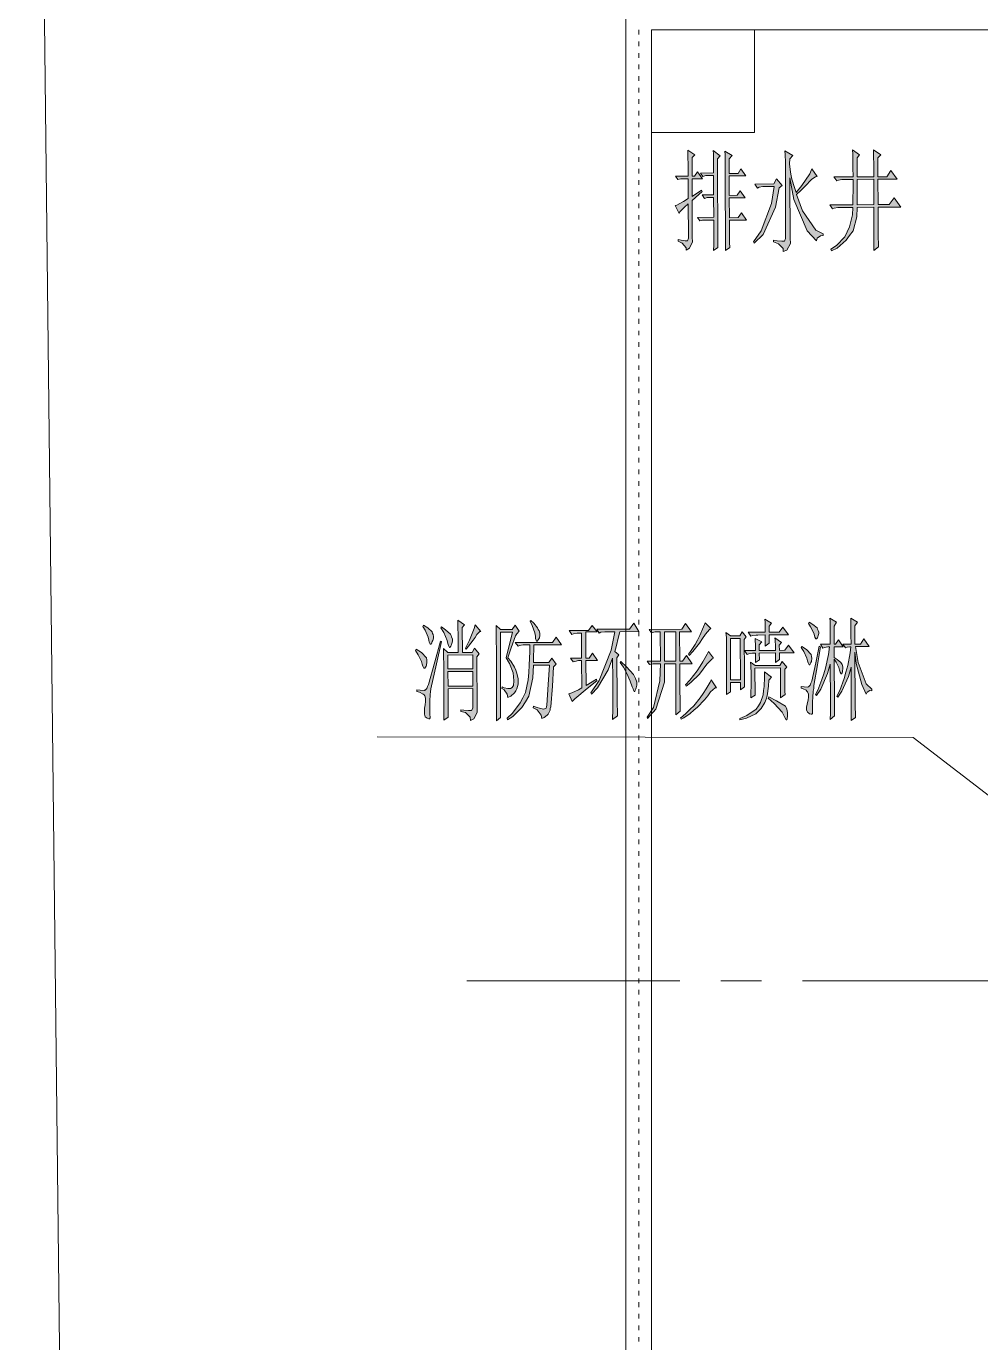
# Model space of a CAD drawing. Header units: millimetres. Extents: x -4415 to 173792, y -78716 to 47289.
# Drawn here: x 35417 to 42837, y -3105 to 7137 of the extents above; entities that cross this region are included whole.
import ezdxf

# ---------------------------------------------------------------- set-up
doc = ezdxf.new("R2010")
doc.units = ezdxf.units.MM

msp = doc.modelspace()

# ---------------------------------------------------------------- hatches: boundary and pattern name
h = msp.add_hatch(color=0)
h.dxf.hatch_style = 2
h.paths.add_polyline_path([(40563, 5972), (40563, 6040), (40561, 6140), (40560, 6173), (40615, 6136), (40593, 6116), (40594, 5972), (40613, 5972), (40636, 6005), (40674, 5951), (40594, 5951), (40594, 5814), (40667, 5861), (40672, 5852), (40594, 5781), (40595, 5496), (40598, 5461), (40573, 5410), (40547, 5395), (40548, 5414), (40517, 5449), (40486, 5465), (40486, 5479), (40508, 5474), (40540, 5469), (40548, 5469), (40557, 5469), (40565, 5489), (40565, 5509), (40564, 5757), (40534, 5731), (40498, 5693), (40492, 5680), (40463, 5743), (40476, 5746), (40527, 5773), (40564, 5797), (40563, 5951), (40507, 5951), (40484, 5944), (40464, 5971)])
h = msp.add_hatch(color=0)
h.dxf.hatch_style = 2
h.paths.add_polyline_path([(40761, 5393), (40762, 5436), (40762, 5555), (40762, 5630), (40675, 5630), (40654, 5623), (40635, 5650), (40762, 5651), (40761, 5805), (40712, 5804), (40691, 5798), (40672, 5825), (40761, 5825), (40761, 5976), (40700, 5976), (40676, 5969), (40658, 5995), (40761, 5996), (40760, 6058), (40759, 6145), (40758, 6170), (40811, 6130), (40791, 6107), (40793, 5417)])
h = msp.add_hatch(color=0)
h.dxf.hatch_style = 2
h.paths.add_polyline_path([(40884, 5628), (40884, 5563), (40885, 5456), (40887, 5417), (40854, 5393), (40852, 6013), (40852, 6060), (40850, 6137), (40849, 6167), (40906, 6131), (40882, 6107), (40882, 5993), (40951, 5993), (40973, 6027), (41012, 5974), (40882, 5973), (40883, 5821), (40944, 5823), (40968, 5856), (41006, 5802), (40883, 5802), (40884, 5648), (40952, 5649), (40978, 5685), (41017, 5628)])
h = msp.add_hatch(color=0)
h.dxf.hatch_style = 2
h.paths.add_polyline_path([(41316, 6169), (41377, 6133), (41353, 6106), (41352, 6067), (41358, 6002), (41363, 5975), (41369, 5948), (41389, 5883), (41402, 5844), (41447, 5898), (41509, 5990), (41525, 6029), (41565, 5969), (41554, 5967), (41524, 5947), (41507, 5929), (41489, 5910), (41438, 5859), (41406, 5828), (41452, 5702), (41556, 5550), (41614, 5523), (41614, 5510), (41592, 5508), (41565, 5488), (41561, 5469), (41489, 5545), (41386, 5789), (41354, 5958), (41357, 5489), (41358, 5447), (41330, 5395), (41301, 5385), (41302, 5408), (41265, 5445), (41227, 5459), (41227, 5472), (41255, 5468), (41291, 5465), (41301, 5465), (41311, 5465), (41321, 5485), (41321, 5506), (41319, 6045), (41319, 6077), (41317, 6139)])
h = msp.add_hatch(color=0)
h.paths.add_polyline_path([(41845, 5966), (41844, 6038), (41843, 6142), (41842, 6175), (41895, 6137), (41877, 6113), (41877, 5966), (42006, 5967), (42006, 6040), (42005, 6145), (42003, 6175), (42062, 6138), (42038, 6115), (42039, 5967), (42107, 5967), (42140, 6015), (42187, 5947), (42039, 5947), (42040, 5750), (42127, 5750), (42164, 5803), (42216, 5730), (42040, 5729), (42041, 5535), (42041, 5498), (42043, 5441), (42044, 5421), (42006, 5394), (42007, 5437), (42008, 5503), (42008, 5525), (42007, 5729), (41876, 5728), (41874, 5656), (41845, 5547), (41818, 5509), (41791, 5472), (41722, 5411), (41678, 5389), (41673, 5403), (41717, 5432), (41781, 5498), (41799, 5537), (41818, 5576), (41840, 5671), (41843, 5728), (41742, 5728), (41727, 5728), (41699, 5723), (41686, 5717), (41665, 5747), (41843, 5748), (41844, 5782), (41845, 5881), (41845, 5946), (41774, 5946), (41759, 5946), (41731, 5941), (41718, 5935), (41697, 5965)])
h.paths.add_polyline_path([(41877, 5946), (41877, 5898), (41877, 5799), (41876, 5748), (42007, 5750), (42006, 5947)])
h = msp.add_hatch(color=0)
h.dxf.hatch_style = 2
h.paths.add_polyline_path([(41077, 5450), (41072, 5461), (41131, 5545), (41211, 5759), (41232, 5890), (41160, 5890), (41144, 5890), (41116, 5885), (41103, 5879), (41082, 5910), (41230, 5911), (41251, 5950), (41293, 5898), (41270, 5881), (41242, 5731), (41145, 5517)])
h = msp.add_hatch(color=0)
h.dxf.hatch_style = 2
h.paths.add_polyline_path([(38504, 2478), (38538, 2456), (38573, 2425), (38576, 2414), (38579, 2405), (38582, 2390), (38582, 2384), (38582, 2377), (38577, 2358), (38573, 2350), (38569, 2340), (38562, 2330), (38558, 2330), (38550, 2346), (38547, 2361), (38541, 2384), (38517, 2438), (38500, 2468)])
h = msp.add_hatch(color=0)
h.dxf.hatch_style = 2
h.paths.add_polyline_path([(38645, 2465), (38677, 2442), (38714, 2408), (38719, 2397), (38724, 2386), (38730, 2368), (38730, 2362), (38730, 2353), (38726, 2335), (38722, 2325), (38718, 2314), (38711, 2305), (38706, 2305), (38699, 2320), (38695, 2335), (38689, 2358), (38662, 2420), (38641, 2458)])
h = msp.add_hatch(color=0)
h.paths.add_polyline_path([(38775, 2265), (38775, 2369), (38773, 2494), (38772, 2516), (38825, 2480), (38807, 2459), (38808, 2265), (38883, 2265), (38901, 2299), (38939, 2255), (38921, 2232), (38922, 1833), (38922, 1798), (38897, 1750), (38871, 1736), (38868, 1763), (38831, 1797), (38795, 1806), (38795, 1819), (38820, 1817), (38856, 1814), (38868, 1813), (38879, 1813), (38890, 1831), (38890, 1850), (38889, 1984), (38696, 1983), (38697, 1762), (38662, 1738), (38663, 1785), (38663, 1934), (38663, 2036), (38663, 2138), (38661, 2268), (38660, 2295), (38695, 2265)])
h.paths.add_polyline_path([(38695, 2117), (38696, 2003), (38889, 2004), (38889, 2118)])
h.paths.add_polyline_path([(38695, 2245), (38695, 2137), (38889, 2138), (38888, 2246)])
h = msp.add_hatch(color=0)
h.dxf.hatch_style = 2
h.paths.add_polyline_path([(38908, 2480), (38950, 2429), (38942, 2428), (38920, 2405), (38906, 2382), (38891, 2361), (38856, 2315), (38838, 2292), (38831, 2298), (38863, 2361), (38900, 2451)])
h = msp.add_hatch(color=0)
h.dxf.hatch_style = 2
h.paths.add_polyline_path([(39073, 1733), (39073, 1783), (39074, 1965), (39073, 2096), (39073, 2228), (39071, 2416), (39070, 2474), (39105, 2444), (39195, 2444), (39217, 2478), (39250, 2431), (39230, 2411), (39221, 2394), (39188, 2300), (39162, 2223), (39183, 2197), (39213, 2150), (39222, 2128), (39232, 2105), (39242, 2061), (39242, 2041), (39241, 2019), (39231, 1983), (39222, 1967), (39213, 1950), (39183, 1925), (39161, 1914), (39156, 1940), (39132, 1975), (39114, 1985), (39116, 1998), (39132, 1991), (39161, 1985), (39173, 1985), (39181, 1985), (39195, 1992), (39200, 2000), (39205, 2007), (39207, 2045), (39205, 2075), (39203, 2106), (39174, 2179), (39148, 2223), (39197, 2424), (39103, 2424), (39105, 1759)])
h = msp.add_hatch(color=0)
h.dxf.hatch_style = 2
h.paths.add_polyline_path([(39339, 2515), (39363, 2492), (39392, 2457), (39398, 2445), (39404, 2434), (39410, 2415), (39410, 2408), (39410, 2398), (39406, 2380), (39401, 2371), (39396, 2363), (39389, 2354), (39383, 2354), (39377, 2373), (39375, 2392), (39371, 2419), (39350, 2476), (39335, 2509)])
h = msp.add_hatch(color=0)
h.dxf.hatch_style = 2
h.paths.add_polyline_path([(39638, 2436), (39788, 2437), (39816, 2476), (39856, 2427), (39767, 2426), (39768, 2222), (39794, 2222), (39819, 2260), (39857, 2203), (39768, 2202), (39769, 2007), (39850, 2058), (39853, 2045), (39777, 1986), (39682, 1905), (39661, 1883), (39635, 1943), (39659, 1952), (39710, 1975), (39736, 1990), (39734, 2202), (39726, 2202), (39710, 2202), (39682, 2196), (39669, 2192), (39648, 2222), (39734, 2222), (39733, 2416), (39715, 2416), (39700, 2416), (39672, 2411), (39659, 2406)])
h = msp.add_hatch(color=0)
h.dxf.hatch_style = 2
h.paths.add_polyline_path([(40009, 2223), (40010, 1915), (40010, 1870), (40013, 1798), (40014, 1771), (39976, 1743), (39978, 1824), (39978, 1856), (39977, 2054), (39976, 2220), (39942, 2129), (39859, 1989), (39811, 1941), (39806, 1950), (39872, 2047), (39965, 2284), (39994, 2427), (39929, 2427), (39914, 2427), (39885, 2422), (39872, 2416), (39852, 2446), (40107, 2447), (40141, 2492), (40180, 2428), (40032, 2427), (40022, 2387), (40003, 2310), (39992, 2274), (40023, 2247)])
h = msp.add_hatch(color=0)
h.paths.add_polyline_path([(40467, 1779), (40467, 1832), (40468, 2032), (40467, 2178), (40380, 2177), (40379, 2035), (40312, 1823), (40248, 1752), (40243, 1762), (40293, 1837), (40344, 2045), (40347, 2177), (40291, 2177), (40263, 2171), (40244, 2197), (40347, 2197), (40346, 2426), (40307, 2426), (40279, 2419), (40259, 2445), (40513, 2446), (40543, 2490), (40588, 2427), (40497, 2426), (40498, 2198), (40520, 2198), (40551, 2241), (40595, 2178), (40498, 2178), (40498, 2026), (40500, 1841), (40501, 1809)])
h.paths.add_polyline_path([(40379, 2426), (40380, 2197), (40467, 2198), (40466, 2426)])
h = msp.add_hatch(color=0)
h.dxf.hatch_style = 2
h.paths.add_polyline_path([(40695, 2497), (40740, 2451), (40730, 2445), (40697, 2407), (40675, 2373), (40652, 2338), (40600, 2273), (40570, 2242), (40565, 2252), (40581, 2273), (40617, 2327), (40635, 2362), (40653, 2396), (40683, 2464)])
h = msp.add_hatch(color=0)
h.dxf.hatch_style = 2
h.paths.add_polyline_path([(41162, 2422), (41162, 2447), (41161, 2498), (41160, 2523), (41212, 2493), (41193, 2469), (41193, 2423), (41271, 2423), (41299, 2463), (41342, 2402), (41193, 2402), (41193, 2338), (41163, 2315), (41163, 2402), (41106, 2401), (41091, 2401), (41063, 2397), (41051, 2392), (41029, 2422)])
h = msp.add_hatch(color=0)
h.dxf.hatch_style = 2
h.paths.add_polyline_path([(41503, 2500), (41532, 2484), (41566, 2457), (41570, 2447), (41573, 2437), (41578, 2422), (41578, 2417), (41578, 2412), (41574, 2398), (41571, 2388), (41568, 2379), (41562, 2370), (41556, 2370), (41549, 2383), (41545, 2397), (41539, 2416), (41515, 2464), (41498, 2490)])
h = msp.add_hatch(color=0)
h.dxf.hatch_style = 2
h.paths.add_polyline_path([(41700, 1874), (41700, 1840), (41701, 1787), (41702, 1771), (41668, 1744), (41669, 1794), (41669, 1868), (41669, 1891), (41668, 2173), (41647, 2101), (41594, 1979), (41562, 1931), (41554, 1938), (41571, 1973), (41603, 2054), (41618, 2099), (41632, 2144), (41655, 2250), (41662, 2310), (41650, 2310), (41624, 2305), (41611, 2299), (41591, 2329), (41668, 2330), (41667, 2407), (41666, 2508), (41665, 2531), (41716, 2501), (41698, 2471), (41698, 2330), (41710, 2330), (41733, 2364), (41769, 2310), (41698, 2310), (41699, 2226), (41722, 2211), (41751, 2188), (41756, 2180), (41761, 2172), (41767, 2154), (41767, 2146), (41767, 2138), (41764, 2122), (41762, 2115), (41760, 2107), (41757, 2100), (41752, 2100), (41745, 2113), (41741, 2127), (41734, 2148), (41713, 2191), (41699, 2213)])
h = msp.add_hatch(color=0)
h.dxf.hatch_style = 2
h.paths.add_polyline_path([(41830, 2330), (41829, 2402), (41828, 2503), (41827, 2532), (41880, 2502), (41859, 2472), (41860, 2330), (41902, 2330), (41930, 2371), (41971, 2311), (41864, 2311), (41884, 2186), (41947, 2020), (41990, 1979), (41991, 1967), (41976, 1968), (41956, 1955), (41948, 1940), (41914, 2016), (41870, 2180), (41860, 2267), (41862, 1866), (41862, 1839), (41863, 1785), (41864, 1758), (41830, 1735), (41831, 1770), (41831, 1840), (41831, 1875), (41830, 2150), (41810, 2079), (41758, 1963), (41728, 1918), (41720, 1925), (41742, 1969), (41776, 2062), (41790, 2113), (41804, 2163), (41822, 2262), (41827, 2310), (41820, 2310), (41800, 2306), (41787, 2300), (41766, 2330)])
h = msp.add_hatch(color=0)
h.dxf.hatch_style = 2
h.paths.add_polyline_path([(39517, 2154), (39507, 2004), (39494, 1843), (39491, 1830), (39489, 1817), (39480, 1796), (39474, 1786), (39468, 1778), (39444, 1759), (39424, 1751), (39421, 1777), (39388, 1818), (39359, 1835), (39361, 1848), (39382, 1840), (39416, 1829), (39429, 1827), (39441, 1824), (39458, 1832), (39461, 1843), (39464, 1855), (39475, 2016), (39484, 2167), (39360, 2166), (39356, 2067), (39323, 1925), (39297, 1882), (39269, 1838), (39199, 1767), (39157, 1740), (39155, 1753), (39197, 1792), (39258, 1872), (39277, 1913), (39297, 1954), (39319, 2052), (39323, 2109), (39328, 2166), (39331, 2274), (39331, 2324), (39295, 2324), (39280, 2324), (39252, 2319), (39240, 2313), (39218, 2343), (39509, 2344), (39537, 2385), (39577, 2325), (39363, 2324), (39363, 2297), (39361, 2228), (39360, 2187), (39479, 2188), (39503, 2221), (39536, 2174)])
h = msp.add_hatch(color=0)
h.paths.add_polyline_path([(40999, 2365), (41000, 2123), (41000, 2089), (41001, 2028), (41002, 1999), (40970, 1975), (40970, 2032), (40892, 2032), (40893, 1958), (40860, 1938), (40861, 1987), (40862, 2113), (40861, 2190), (40861, 2266), (40860, 2382), (40857, 2421), (40891, 2394), (40966, 2395), (40982, 2425), (41015, 2387)])
h.paths.add_polyline_path([(40891, 2374), (40892, 2052), (40969, 2052), (40968, 2374)])
h = msp.add_hatch(color=0)
h.dxf.hatch_style = 2
h.paths.add_polyline_path([(41086, 2281), (41086, 2318), (41084, 2365), (41083, 2374), (41135, 2348), (41116, 2324), (41116, 2281), (41241, 2281), (41241, 2313), (41240, 2362), (41238, 2379), (41290, 2342), (41271, 2322), (41272, 2281), (41316, 2282), (41344, 2322), (41387, 2262), (41272, 2262), (41272, 2211), (41241, 2188), (41241, 2262), (41116, 2261), (41117, 2207), (41086, 2187), (41086, 2261), (41079, 2261), (41063, 2261), (41036, 2255), (41023, 2250), (41001, 2280)])
h = msp.add_hatch(color=0)
h.dxf.hatch_style = 2
h.paths.add_polyline_path([(38448, 2290), (38489, 2265), (38529, 2223), (38530, 2207), (38531, 2190), (38528, 2166), (38525, 2159), (38520, 2151), (38515, 2144), (38507, 2144), (38500, 2159), (38496, 2174), (38489, 2195), (38463, 2248), (38444, 2280)])
h = msp.add_hatch(color=0)
h.dxf.hatch_style = 2
h.paths.add_polyline_path([(38646, 2351), (38606, 2177), (38563, 1981), (38560, 1959), (38557, 1938), (38554, 1885), (38554, 1855), (38554, 1825), (38555, 1780), (38557, 1765), (38557, 1756), (38551, 1748), (38547, 1748), (38534, 1754), (38527, 1759), (38519, 1765), (38512, 1784), (38512, 1798), (38512, 1810), (38514, 1833), (38516, 1845), (38518, 1858), (38520, 1883), (38520, 1895), (38520, 1909), (38515, 1929), (38509, 1935), (38503, 1942), (38474, 1955), (38453, 1962), (38453, 1975), (38479, 1972), (38509, 1970), (38513, 1971), (38518, 1971), (38530, 1986), (38536, 2001), (38544, 2015), (38593, 2192), (38636, 2354)])
h = msp.add_hatch(color=0)
h.dxf.hatch_style = 2
h.paths.add_polyline_path([(40720, 2274), (40760, 2220), (40749, 2215), (40709, 2173), (40680, 2135), (40651, 2096), (40585, 2031), (40547, 2004), (40543, 2014), (40576, 2049), (40633, 2121), (40656, 2158), (40678, 2193), (40710, 2251)])
h = msp.add_hatch(color=0)
h.dxf.hatch_style = 2
h.paths.add_polyline_path([(41593, 2310), (41568, 2169), (41541, 2007), (41539, 1986), (41536, 1965), (41532, 1914), (41530, 1884), (41529, 1854), (41529, 1811), (41529, 1797), (41529, 1791), (41525, 1784), (41522, 1784), (41519, 1784), (41507, 1789), (41499, 1795), (41492, 1801), (41484, 1818), (41484, 1830), (41484, 1840), (41488, 1864), (41491, 1877), (41495, 1894), (41498, 1919), (41498, 1928), (41498, 1940), (41492, 1958), (41486, 1964), (41480, 1971), (41457, 1983), (41441, 1988), (41441, 2001), (41464, 1998), (41491, 1996), (41495, 1997), (41500, 1997), (41511, 2012), (41518, 2027), (41524, 2041), (41556, 2184), (41583, 2313)])
h = msp.add_hatch(color=0)
h.dxf.hatch_style = 2
h.paths.add_polyline_path([(41447, 2312), (41482, 2288), (41520, 2249), (41523, 2234), (41525, 2220), (41523, 2196), (41518, 2188), (41513, 2178), (41508, 2169), (41503, 2169), (41496, 2184), (41492, 2200), (41486, 2221), (41462, 2273), (41442, 2303)])
h = msp.add_hatch(color=0)
h.dxf.hatch_style = 2
h.paths.add_polyline_path([(40039, 2196), (40084, 2153), (40138, 2094), (40146, 2078), (40154, 2062), (40163, 2033), (40163, 2019), (40163, 2010), (40160, 1990), (40155, 1981), (40152, 1972), (40148, 1962), (40142, 1962), (40137, 1972), (40135, 1983), (40128, 1999), (40112, 2041), (40103, 2066), (40092, 2091), (40059, 2151), (40035, 2187)])
h = msp.add_hatch(color=0)
h.dxf.hatch_style = 2
h.paths.add_polyline_path([(41314, 2135), (41315, 2061), (41316, 1962), (41317, 1937), (41282, 1913), (41281, 2145), (41082, 2144), (41083, 1932), (41050, 1912), (41051, 1943), (41052, 2015), (41052, 2057), (41052, 2099), (41050, 2165), (41048, 2191), (41084, 2164), (41276, 2165), (41293, 2195), (41331, 2151)])
h = msp.add_hatch(color=0)
h.dxf.hatch_style = 2
h.paths.add_polyline_path([(40741, 2052), (40784, 1991), (40773, 1990), (40737, 1958), (40715, 1928), (40690, 1896), (40636, 1840), (40608, 1815), (40579, 1791), (40530, 1756), (40508, 1746), (40504, 1756), (40516, 1765), (40554, 1799), (40579, 1825), (40606, 1851), (40656, 1912), (40679, 1946), (40703, 1981), (40734, 2033)])
h = msp.add_hatch(color=0)
h.dxf.hatch_style = 2
h.paths.add_polyline_path([(41157, 2114), (41211, 2074), (41190, 2050), (41188, 2003), (41177, 1929), (41169, 1902), (41160, 1875), (41130, 1828), (41110, 1809), (41089, 1788), (41017, 1754), (40966, 1741), (40964, 1751), (41019, 1774), (41092, 1824), (41109, 1851), (41125, 1876), (41145, 1935), (41149, 1968), (41154, 2000), (41157, 2073)])
h = msp.add_hatch(color=0)
h.dxf.hatch_style = 2
h.paths.add_polyline_path([(41190, 1919), (41251, 1889), (41319, 1847), (41324, 1836), (41331, 1824), (41336, 1799), (41336, 1786), (41336, 1779), (41335, 1765), (41334, 1757), (41333, 1750), (41331, 1742), (41326, 1742), (41315, 1758), (41306, 1775), (41293, 1800), (41233, 1868), (41186, 1910)])

# ---------------------------------------------------------------- linework, layer by layer
at = {"color": 0, "lineweight": 0}
for points in [[(35417, 19559), (36296, -58156)], [(40079, -7889), (40079, 7312)], [(40179, 7073), (40179, 7110)], [(40279, -7690), (40279, 7111)], [(50079, 7111), (40279, 7111)], [(40179, 6983), (40179, 7020)], [(40179, 6893), (40179, 6929)], [(40179, 6804), (40179, 6839)], [(40179, 6714), (40179, 6749)], [(40179, 6623), (40179, 6659)], [(40179, 6533), (40179, 6570)], [(40179, 6443), (40179, 6480)], [(40179, 6353), (40179, 6389)], [(40179, 6263), (40179, 6299)], [(40179, 6174), (40179, 6209)], [(40179, 6083), (40179, 6119)], [(40179, 5993), (40179, 6029)], [(40179, 5903), (40179, 5940)], [(40179, 5813), (40179, 5849)], [(40179, 5723), (40179, 5759)], [(40179, 5634), (40179, 5669)], [(40179, 5543), (40179, 5579)], [(40179, 5453), (40179, 5489)], [(40179, 5363), (40179, 5400)], [(40179, 5273), (40179, 5309)], [(40179, 5183), (40179, 5219)], [(40179, 5094), (40179, 5129)], [(40179, 5003), (40179, 5039)], [(40179, 4913), (40179, 4949)], [(40179, 4823), (40179, 4860)], [(40179, 4733), (40179, 4769)], [(40179, 4643), (40179, 4679)], [(40179, 4553), (40179, 4589)], [(40179, 4464), (40179, 4499)], [(40179, 4373), (40179, 4409)], [(40179, 4283), (40179, 4319)], [(40179, 4193), (40179, 4229)], [(40179, 4103), (40179, 4139)], [(40179, 4013), (40179, 4049)], [(40179, 3924), (40179, 3959)], [(40179, 3833), (40179, 3869)], [(40179, 3743), (40179, 3779)], [(40179, 3653), (40179, 3690)], [(40179, 3563), (40179, 3599)], [(40179, 3473), (40179, 3509)], [(40179, 3384), (40179, 3419)], [(40179, 3293), (40179, 3329)], [(40179, 3203), (40179, 3239)], [(40179, 3113), (40179, 3150)], [(40179, 3023), (40179, 3059)], [(40179, 2933), (40179, 2969)], [(40179, 2843), (40179, 2879)], [(40179, 2753), (40179, 2789)], [(40179, 2663), (40179, 2699)], [(40179, 2573), (40179, 2609)], [(40179, 2483), (40179, 2519)], [(40179, 2393), (40179, 2429)], [(40179, 2303), (40179, 2339)], [(40179, 2213), (40179, 2249)], [(40179, 2123), (40179, 2159)], [(40179, 2033), (40179, 2069)], [(40179, 1943), (40179, 1979)], [(40179, 1853), (40179, 1889)], [(40179, 1763), (40179, 1799)], [(40179, 1673), (40179, 1709)], [(42312, 1603), (38145, 1609)], [(40179, 1583), (40179, 1619)], [(42312, 1603), (43321, 829)], [(40179, 1493), (40179, 1529)], [(40179, 1403), (40179, 1439)], [(40179, 1313), (40179, 1349)], [(40179, 1223), (40179, 1259)], [(40179, 1132), (40179, 1169)], [(40179, 1043), (40179, 1079)], [(40179, 953), (40179, 989)], [(40179, 863), (40179, 900)], [(40179, 773), (40179, 809)], [(40179, 683), (40179, 719)], [(40179, 592), (40179, 629)], [(40179, 503), (40179, 539)], [(40179, 413), (40179, 449)], [(40179, 323), (40179, 358)], [(40179, 233), (40179, 269)], [(40179, 143), (40179, 179)], [(40179, 53), (40179, 89)], [(40179, -37), (40179, -1)], [(40179, -127), (40179, -91)], [(40179, -217), (40179, -182)], [(40498, -289), (38842, -289)], [(40179, -307), (40179, -271)], [(41133, -289), (40816, -289)], [(43355, -289), (41451, -289)], [(40179, -397), (40179, -361)], [(40179, -487), (40179, -451)], [(40179, -577), (40179, -541)], [(40179, -667), (40179, -631)], [(40179, -757), (40179, -721)], [(40179, -847), (40179, -811)], [(40179, -937), (40179, -901)], [(40179, -1027), (40179, -991)], [(40179, -1118), (40179, -1081)], [(40179, -1207), (40179, -1171)], [(40179, -1297), (40179, -1261)], [(40179, -1387), (40179, -1352)], [(40179, -1477), (40179, -1441)], [(40179, -1567), (40179, -1531)], [(40179, -1658), (40179, -1621)], [(40179, -1747), (40179, -1711)], [(40179, -1837), (40179, -1801)], [(40179, -1927), (40179, -1892)], [(40179, -2017), (40179, -1981)], [(40179, -2107), (40179, -2071)], [(40179, -2198), (40179, -2161)], [(40179, -2287), (40179, -2251)], [(40179, -2377), (40179, -2341)], [(40179, -2467), (40179, -2432)], [(40179, -2557), (40179, -2521)], [(40179, -2647), (40179, -2611)], [(40179, -2737), (40179, -2701)], [(40179, -2828), (40179, -2791)], [(40179, -2917), (40179, -2881)], [(40179, -3007), (40179, -2972)], [(40179, -3097), (40179, -3062)]]:
    msp.add_lwpolyline(points, dxfattribs=at)
for points in [[(41079, 7111), (40279, 7111), (40279, 6311), (41079, 6311)], [(40563, 5972), (40563, 6040), (40561, 6140), (40560, 6173), (40615, 6136), (40593, 6116), (40594, 5972), (40613, 5972), (40636, 6005), (40674, 5951), (40594, 5951), (40594, 5814), (40667, 5861), (40672, 5852), (40594, 5781), (40595, 5496), (40598, 5461), (40573, 5410), (40547, 5395), (40548, 5414), (40517, 5449), (40486, 5465), (40486, 5479), (40508, 5474), (40540, 5469), (40548, 5469), (40557, 5469), (40565, 5489), (40565, 5509), (40564, 5757), (40534, 5731), (40498, 5693), (40492, 5680), (40463, 5743), (40476, 5746), (40527, 5773), (40564, 5797), (40563, 5951), (40507, 5951), (40484, 5944), (40464, 5971)], [(40761, 5393), (40762, 5436), (40762, 5555), (40762, 5630), (40675, 5630), (40654, 5623), (40635, 5650), (40762, 5651), (40761, 5805), (40712, 5804), (40691, 5798), (40672, 5825), (40761, 5825), (40761, 5976), (40700, 5976), (40676, 5969), (40658, 5995), (40761, 5996), (40760, 6058), (40759, 6145), (40758, 6170), (40811, 6130), (40791, 6107), (40793, 5417)], [(40884, 5628), (40884, 5563), (40885, 5456), (40887, 5417), (40854, 5393), (40852, 6013), (40852, 6060), (40850, 6137), (40849, 6167), (40906, 6131), (40882, 6107), (40882, 5993), (40951, 5993), (40973, 6027), (41012, 5974), (40882, 5973), (40883, 5821), (40944, 5823), (40968, 5856), (41006, 5802), (40883, 5802), (40884, 5648), (40952, 5649), (40978, 5685), (41017, 5628)], [(41316, 6169), (41377, 6133), (41353, 6106), (41352, 6067), (41358, 6002), (41363, 5975), (41369, 5948), (41389, 5883), (41402, 5844), (41447, 5898), (41509, 5990), (41525, 6029), (41565, 5969), (41554, 5967), (41524, 5947), (41507, 5929), (41489, 5910), (41438, 5859), (41406, 5828), (41452, 5702), (41556, 5550), (41614, 5523), (41614, 5510), (41592, 5508), (41565, 5488), (41561, 5469), (41489, 5545), (41386, 5789), (41354, 5958), (41357, 5489), (41358, 5447), (41330, 5395), (41301, 5385), (41302, 5408), (41265, 5445), (41227, 5459), (41227, 5472), (41255, 5468), (41291, 5465), (41301, 5465), (41311, 5465), (41321, 5485), (41321, 5506), (41319, 6045), (41319, 6077), (41317, 6139)], [(41845, 5966), (41844, 6038), (41843, 6142), (41842, 6175), (41895, 6137), (41877, 6113), (41877, 5966), (42006, 5967), (42006, 6040), (42005, 6145), (42003, 6175), (42062, 6138), (42038, 6115), (42039, 5967), (42107, 5967), (42140, 6015), (42187, 5947), (42039, 5947), (42040, 5750), (42127, 5750), (42164, 5803), (42216, 5730), (42040, 5729), (42041, 5535), (42041, 5498), (42043, 5441), (42044, 5421), (42006, 5394), (42007, 5437), (42008, 5503), (42008, 5525), (42007, 5729), (41876, 5728), (41874, 5656), (41845, 5547), (41818, 5509), (41791, 5472), (41722, 5411), (41678, 5389), (41673, 5403), (41717, 5432), (41781, 5498), (41799, 5537), (41818, 5576), (41840, 5671), (41843, 5728), (41742, 5728), (41727, 5728), (41699, 5723), (41686, 5717), (41665, 5747), (41843, 5748), (41844, 5782), (41845, 5881), (41845, 5946), (41774, 5946), (41759, 5946), (41731, 5941), (41718, 5935), (41697, 5965)], [(41077, 5450), (41072, 5461), (41131, 5545), (41211, 5759), (41232, 5890), (41160, 5890), (41144, 5890), (41116, 5885), (41103, 5879), (41082, 5910), (41230, 5911), (41251, 5950), (41293, 5898), (41270, 5881), (41242, 5731), (41145, 5517)], [(41877, 5946), (41877, 5898), (41877, 5799), (41876, 5748), (42007, 5750), (42006, 5947)], [(38504, 2478), (38538, 2456), (38573, 2425), (38576, 2414), (38579, 2405), (38582, 2390), (38582, 2384), (38582, 2377), (38577, 2358), (38573, 2350), (38569, 2340), (38562, 2330), (38558, 2330), (38550, 2346), (38547, 2361), (38541, 2384), (38517, 2438), (38500, 2468)], [(38645, 2465), (38677, 2442), (38714, 2408), (38719, 2397), (38724, 2386), (38730, 2368), (38730, 2362), (38730, 2353), (38726, 2335), (38722, 2325), (38718, 2314), (38711, 2305), (38706, 2305), (38699, 2320), (38695, 2335), (38689, 2358), (38662, 2420), (38641, 2458)], [(38775, 2265), (38775, 2369), (38773, 2494), (38772, 2516), (38825, 2480), (38807, 2459), (38808, 2265), (38883, 2265), (38901, 2299), (38939, 2255), (38921, 2232), (38922, 1833), (38922, 1798), (38897, 1750), (38871, 1736), (38868, 1763), (38831, 1797), (38795, 1806), (38795, 1819), (38820, 1817), (38856, 1814), (38868, 1813), (38879, 1813), (38890, 1831), (38890, 1850), (38889, 1984), (38696, 1983), (38697, 1762), (38662, 1738), (38663, 1785), (38663, 1934), (38663, 2036), (38663, 2138), (38661, 2268), (38660, 2295), (38695, 2265)], [(38908, 2480), (38950, 2429), (38942, 2428), (38920, 2405), (38906, 2382), (38891, 2361), (38856, 2315), (38838, 2292), (38831, 2298), (38863, 2361), (38900, 2451)], [(39073, 1733), (39073, 1783), (39074, 1965), (39073, 2096), (39073, 2228), (39071, 2416), (39070, 2474), (39105, 2444), (39195, 2444), (39217, 2478), (39250, 2431), (39230, 2411), (39221, 2394), (39188, 2300), (39162, 2223), (39183, 2197), (39213, 2150), (39222, 2128), (39232, 2105), (39242, 2061), (39242, 2041), (39241, 2019), (39231, 1983), (39222, 1967), (39213, 1950), (39183, 1925), (39161, 1914), (39156, 1940), (39132, 1975), (39114, 1985), (39116, 1998), (39132, 1991), (39161, 1985), (39173, 1985), (39181, 1985), (39195, 1992), (39200, 2000), (39205, 2007), (39207, 2045), (39205, 2075), (39203, 2106), (39174, 2179), (39148, 2223), (39197, 2424), (39103, 2424), (39105, 1759)], [(39339, 2515), (39363, 2492), (39392, 2457), (39398, 2445), (39404, 2434), (39410, 2415), (39410, 2408), (39410, 2398), (39406, 2380), (39401, 2371), (39396, 2363), (39389, 2354), (39383, 2354), (39377, 2373), (39375, 2392), (39371, 2419), (39350, 2476), (39335, 2509)], [(39638, 2436), (39788, 2437), (39816, 2476), (39856, 2427), (39767, 2426), (39768, 2222), (39794, 2222), (39819, 2260), (39857, 2203), (39768, 2202), (39769, 2007), (39850, 2058), (39853, 2045), (39777, 1986), (39682, 1905), (39661, 1883), (39635, 1943), (39659, 1952), (39710, 1975), (39736, 1990), (39734, 2202), (39726, 2202), (39710, 2202), (39682, 2196), (39669, 2192), (39648, 2222), (39734, 2222), (39733, 2416), (39715, 2416), (39700, 2416), (39672, 2411), (39659, 2406)], [(40009, 2223), (40010, 1915), (40010, 1870), (40013, 1798), (40014, 1771), (39976, 1743), (39978, 1824), (39978, 1856), (39977, 2054), (39976, 2220), (39942, 2129), (39859, 1989), (39811, 1941), (39806, 1950), (39872, 2047), (39965, 2284), (39994, 2427), (39929, 2427), (39914, 2427), (39885, 2422), (39872, 2416), (39852, 2446), (40107, 2447), (40141, 2492), (40180, 2428), (40032, 2427), (40022, 2387), (40003, 2310), (39992, 2274), (40023, 2247)], [(40467, 1779), (40467, 1832), (40468, 2032), (40467, 2178), (40380, 2177), (40379, 2035), (40312, 1823), (40248, 1752), (40243, 1762), (40293, 1837), (40344, 2045), (40347, 2177), (40291, 2177), (40263, 2171), (40244, 2197), (40347, 2197), (40346, 2426), (40307, 2426), (40279, 2419), (40259, 2445), (40513, 2446), (40543, 2490), (40588, 2427), (40497, 2426), (40498, 2198), (40520, 2198), (40551, 2241), (40595, 2178), (40498, 2178), (40498, 2026), (40500, 1841), (40501, 1809)], [(40695, 2497), (40740, 2451), (40730, 2445), (40697, 2407), (40675, 2373), (40652, 2338), (40600, 2273), (40570, 2242), (40565, 2252), (40581, 2273), (40617, 2327), (40635, 2362), (40653, 2396), (40683, 2464)], [(41162, 2422), (41162, 2447), (41161, 2498), (41160, 2523), (41212, 2493), (41193, 2469), (41193, 2423), (41271, 2423), (41299, 2463), (41342, 2402), (41193, 2402), (41193, 2338), (41163, 2315), (41163, 2402), (41106, 2401), (41091, 2401), (41063, 2397), (41051, 2392), (41029, 2422)], [(41503, 2500), (41532, 2484), (41566, 2457), (41570, 2447), (41573, 2437), (41578, 2422), (41578, 2417), (41578, 2412), (41574, 2398), (41571, 2388), (41568, 2379), (41562, 2370), (41556, 2370), (41549, 2383), (41545, 2397), (41539, 2416), (41515, 2464), (41498, 2490)], [(41700, 1874), (41700, 1840), (41701, 1787), (41702, 1771), (41668, 1744), (41669, 1794), (41669, 1868), (41669, 1891), (41668, 2173), (41647, 2101), (41594, 1979), (41562, 1931), (41554, 1938), (41571, 1973), (41603, 2054), (41618, 2099), (41632, 2144), (41655, 2250), (41662, 2310), (41650, 2310), (41624, 2305), (41611, 2299), (41591, 2329), (41668, 2330), (41667, 2407), (41666, 2508), (41665, 2531), (41716, 2501), (41698, 2471), (41698, 2330), (41710, 2330), (41733, 2364), (41769, 2310), (41698, 2310), (41699, 2226), (41722, 2211), (41751, 2188), (41756, 2180), (41761, 2172), (41767, 2154), (41767, 2146), (41767, 2138), (41764, 2122), (41762, 2115), (41760, 2107), (41757, 2100), (41752, 2100), (41745, 2113), (41741, 2127), (41734, 2148), (41713, 2191), (41699, 2213)], [(41830, 2330), (41829, 2402), (41828, 2503), (41827, 2532), (41880, 2502), (41859, 2472), (41860, 2330), (41902, 2330), (41930, 2371), (41971, 2311), (41864, 2311), (41884, 2186), (41947, 2020), (41990, 1979), (41991, 1967), (41976, 1968), (41956, 1955), (41948, 1940), (41914, 2016), (41870, 2180), (41860, 2267), (41862, 1866), (41862, 1839), (41863, 1785), (41864, 1758), (41830, 1735), (41831, 1770), (41831, 1840), (41831, 1875), (41830, 2150), (41810, 2079), (41758, 1963), (41728, 1918), (41720, 1925), (41742, 1969), (41776, 2062), (41790, 2113), (41804, 2163), (41822, 2262), (41827, 2310), (41820, 2310), (41800, 2306), (41787, 2300), (41766, 2330)], [(39517, 2154), (39507, 2004), (39494, 1843), (39491, 1830), (39489, 1817), (39480, 1796), (39474, 1786), (39468, 1778), (39444, 1759), (39424, 1751), (39421, 1777), (39388, 1818), (39359, 1835), (39361, 1848), (39382, 1840), (39416, 1829), (39429, 1827), (39441, 1824), (39458, 1832), (39461, 1843), (39464, 1855), (39475, 2016), (39484, 2167), (39360, 2166), (39356, 2067), (39323, 1925), (39297, 1882), (39269, 1838), (39199, 1767), (39157, 1740), (39155, 1753), (39197, 1792), (39258, 1872), (39277, 1913), (39297, 1954), (39319, 2052), (39323, 2109), (39328, 2166), (39331, 2274), (39331, 2324), (39295, 2324), (39280, 2324), (39252, 2319), (39240, 2313), (39218, 2343), (39509, 2344), (39537, 2385), (39577, 2325), (39363, 2324), (39363, 2297), (39361, 2228), (39360, 2187), (39479, 2188), (39503, 2221), (39536, 2174)], [(40379, 2426), (40380, 2197), (40467, 2198), (40466, 2426)], [(40999, 2365), (41000, 2123), (41000, 2089), (41001, 2028), (41002, 1999), (40970, 1975), (40970, 2032), (40892, 2032), (40893, 1958), (40860, 1938), (40861, 1987), (40862, 2113), (40861, 2190), (40861, 2266), (40860, 2382), (40857, 2421), (40891, 2394), (40966, 2395), (40982, 2425), (41015, 2387)], [(40891, 2374), (40892, 2052), (40969, 2052), (40968, 2374)], [(41086, 2281), (41086, 2318), (41084, 2365), (41083, 2374), (41135, 2348), (41116, 2324), (41116, 2281), (41241, 2281), (41241, 2313), (41240, 2362), (41238, 2379), (41290, 2342), (41271, 2322), (41272, 2281), (41316, 2282), (41344, 2322), (41387, 2262), (41272, 2262), (41272, 2211), (41241, 2188), (41241, 2262), (41116, 2261), (41117, 2207), (41086, 2187), (41086, 2261), (41079, 2261), (41063, 2261), (41036, 2255), (41023, 2250), (41001, 2280)], [(38448, 2290), (38489, 2265), (38529, 2223), (38530, 2207), (38531, 2190), (38528, 2166), (38525, 2159), (38520, 2151), (38515, 2144), (38507, 2144), (38500, 2159), (38496, 2174), (38489, 2195), (38463, 2248), (38444, 2280)], [(38646, 2351), (38606, 2177), (38563, 1981), (38560, 1959), (38557, 1938), (38554, 1885), (38554, 1855), (38554, 1825), (38555, 1780), (38557, 1765), (38557, 1756), (38551, 1748), (38547, 1748), (38534, 1754), (38527, 1759), (38519, 1765), (38512, 1784), (38512, 1798), (38512, 1810), (38514, 1833), (38516, 1845), (38518, 1858), (38520, 1883), (38520, 1895), (38520, 1909), (38515, 1929), (38509, 1935), (38503, 1942), (38474, 1955), (38453, 1962), (38453, 1975), (38479, 1972), (38509, 1970), (38513, 1971), (38518, 1971), (38530, 1986), (38536, 2001), (38544, 2015), (38593, 2192), (38636, 2354)], [(40720, 2274), (40760, 2220), (40749, 2215), (40709, 2173), (40680, 2135), (40651, 2096), (40585, 2031), (40547, 2004), (40543, 2014), (40576, 2049), (40633, 2121), (40656, 2158), (40678, 2193), (40710, 2251)], [(41593, 2310), (41568, 2169), (41541, 2007), (41539, 1986), (41536, 1965), (41532, 1914), (41530, 1884), (41529, 1854), (41529, 1811), (41529, 1797), (41529, 1791), (41525, 1784), (41522, 1784), (41519, 1784), (41507, 1789), (41499, 1795), (41492, 1801), (41484, 1818), (41484, 1830), (41484, 1840), (41488, 1864), (41491, 1877), (41495, 1894), (41498, 1919), (41498, 1928), (41498, 1940), (41492, 1958), (41486, 1964), (41480, 1971), (41457, 1983), (41441, 1988), (41441, 2001), (41464, 1998), (41491, 1996), (41495, 1997), (41500, 1997), (41511, 2012), (41518, 2027), (41524, 2041), (41556, 2184), (41583, 2313)], [(41447, 2312), (41482, 2288), (41520, 2249), (41523, 2234), (41525, 2220), (41523, 2196), (41518, 2188), (41513, 2178), (41508, 2169), (41503, 2169), (41496, 2184), (41492, 2200), (41486, 2221), (41462, 2273), (41442, 2303)], [(38695, 2245), (38695, 2137), (38889, 2138), (38888, 2246)], [(40039, 2196), (40084, 2153), (40138, 2094), (40146, 2078), (40154, 2062), (40163, 2033), (40163, 2019), (40163, 2010), (40160, 1990), (40155, 1981), (40152, 1972), (40148, 1962), (40142, 1962), (40137, 1972), (40135, 1983), (40128, 1999), (40112, 2041), (40103, 2066), (40092, 2091), (40059, 2151), (40035, 2187)], [(41314, 2135), (41315, 2061), (41316, 1962), (41317, 1937), (41282, 1913), (41281, 2145), (41082, 2144), (41083, 1932), (41050, 1912), (41051, 1943), (41052, 2015), (41052, 2057), (41052, 2099), (41050, 2165), (41048, 2191), (41084, 2164), (41276, 2165), (41293, 2195), (41331, 2151)], [(38695, 2117), (38696, 2003), (38889, 2004), (38889, 2118)], [(40741, 2052), (40784, 1991), (40773, 1990), (40737, 1958), (40715, 1928), (40690, 1896), (40636, 1840), (40608, 1815), (40579, 1791), (40530, 1756), (40508, 1746), (40504, 1756), (40516, 1765), (40554, 1799), (40579, 1825), (40606, 1851), (40656, 1912), (40679, 1946), (40703, 1981), (40734, 2033)], [(41157, 2114), (41211, 2074), (41190, 2050), (41188, 2003), (41177, 1929), (41169, 1902), (41160, 1875), (41130, 1828), (41110, 1809), (41089, 1788), (41017, 1754), (40966, 1741), (40964, 1751), (41019, 1774), (41092, 1824), (41109, 1851), (41125, 1876), (41145, 1935), (41149, 1968), (41154, 2000), (41157, 2073)], [(41190, 1919), (41251, 1889), (41319, 1847), (41324, 1836), (41331, 1824), (41336, 1799), (41336, 1786), (41336, 1779), (41335, 1765), (41334, 1757), (41333, 1750), (41331, 1742), (41326, 1742), (41315, 1758), (41306, 1775), (41293, 1800), (41233, 1868), (41186, 1910)]]:
    msp.add_lwpolyline(points, close=True, dxfattribs=at)

doc.saveas('drawing.dxf')
